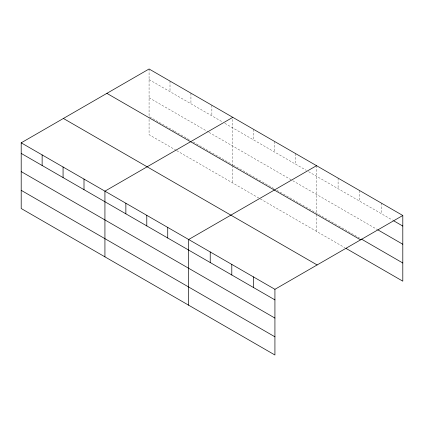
<?xml version="1.0" encoding="UTF-8"?>
<svg xmlns="http://www.w3.org/2000/svg" width="424" height="424" viewBox="0 0 424 424"><rect width="100%" height="100%" fill="white"/><g stroke="black" fill="none" stroke-linecap="round" stroke-linejoin="round"><path stroke-width="0.32" stroke-dasharray="2.12 1.59" d="M149.073 79.574L222.621 122.038M224.884 123.347L306.351 170.379M308.614 171.688L392.582 220.167M149.073 97.764L208.476 132.06M209.043 132.383L292.205 180.401M292.772 180.725L377.259 229.506M149.64 116.828L173.967 130.873M174.529 131.202L190.371 140.344M193.201 141.976L232.803 164.841L232.803 117.337M233.37 165.169L274.1 188.685M276.93 190.318L338.098 225.637M338.665 225.96L359.669 238.087M176.23 150.366L149.073 134.689L149.073 117.151M176.792 150.695L344.908 247.754M381.234 203.032L381.234 213.611M359.669 190.583L359.669 201.162M338.098 178.133L338.098 188.712M316.532 165.678L316.532 213.182M316.532 214.48L316.532 231.372M295.602 153.594L295.602 164.173M274.667 141.51L274.667 152.089M253.738 129.426L253.738 140.005M232.803 165.493L232.803 183.03M211.873 105.253L211.873 115.832M190.938 93.169L190.938 103.748M170.008 81.085L170.008 91.663M149.073 68.995L149.073 116.499"/><path stroke-width="0.64" d="M21.2 142.824L274.927 289.311L274.927 355.005L21.2 208.513L21.2 142.824L149.073 68.995L402.8 215.487L402.8 281.176L346.048 248.411M232.803 117.337L104.929 191.166L104.929 256.854M316.532 165.678L188.659 239.507L188.659 305.195M274.927 289.311L402.8 215.487M393.721 220.819L402.8 226.066M377.826 229.834L402.8 244.251M361.37 239.067L402.8 262.991M106.875 93.36L360.601 239.846M63.399 118.46L317.126 264.947M21.2 153.403L274.927 299.89M21.2 171.593L274.927 318.079M21.2 190.328L274.927 336.815M253.361 276.861L253.361 287.44M231.796 264.412L231.796 274.991M210.225 251.957L210.225 262.536M167.729 227.423L167.729 238.002M146.794 215.334L146.794 225.913M125.864 203.25L125.864 213.828M84 179.082L84 189.661M63.065 166.992L63.065 177.577M42.135 154.908L42.135 165.487"/></g></svg>
